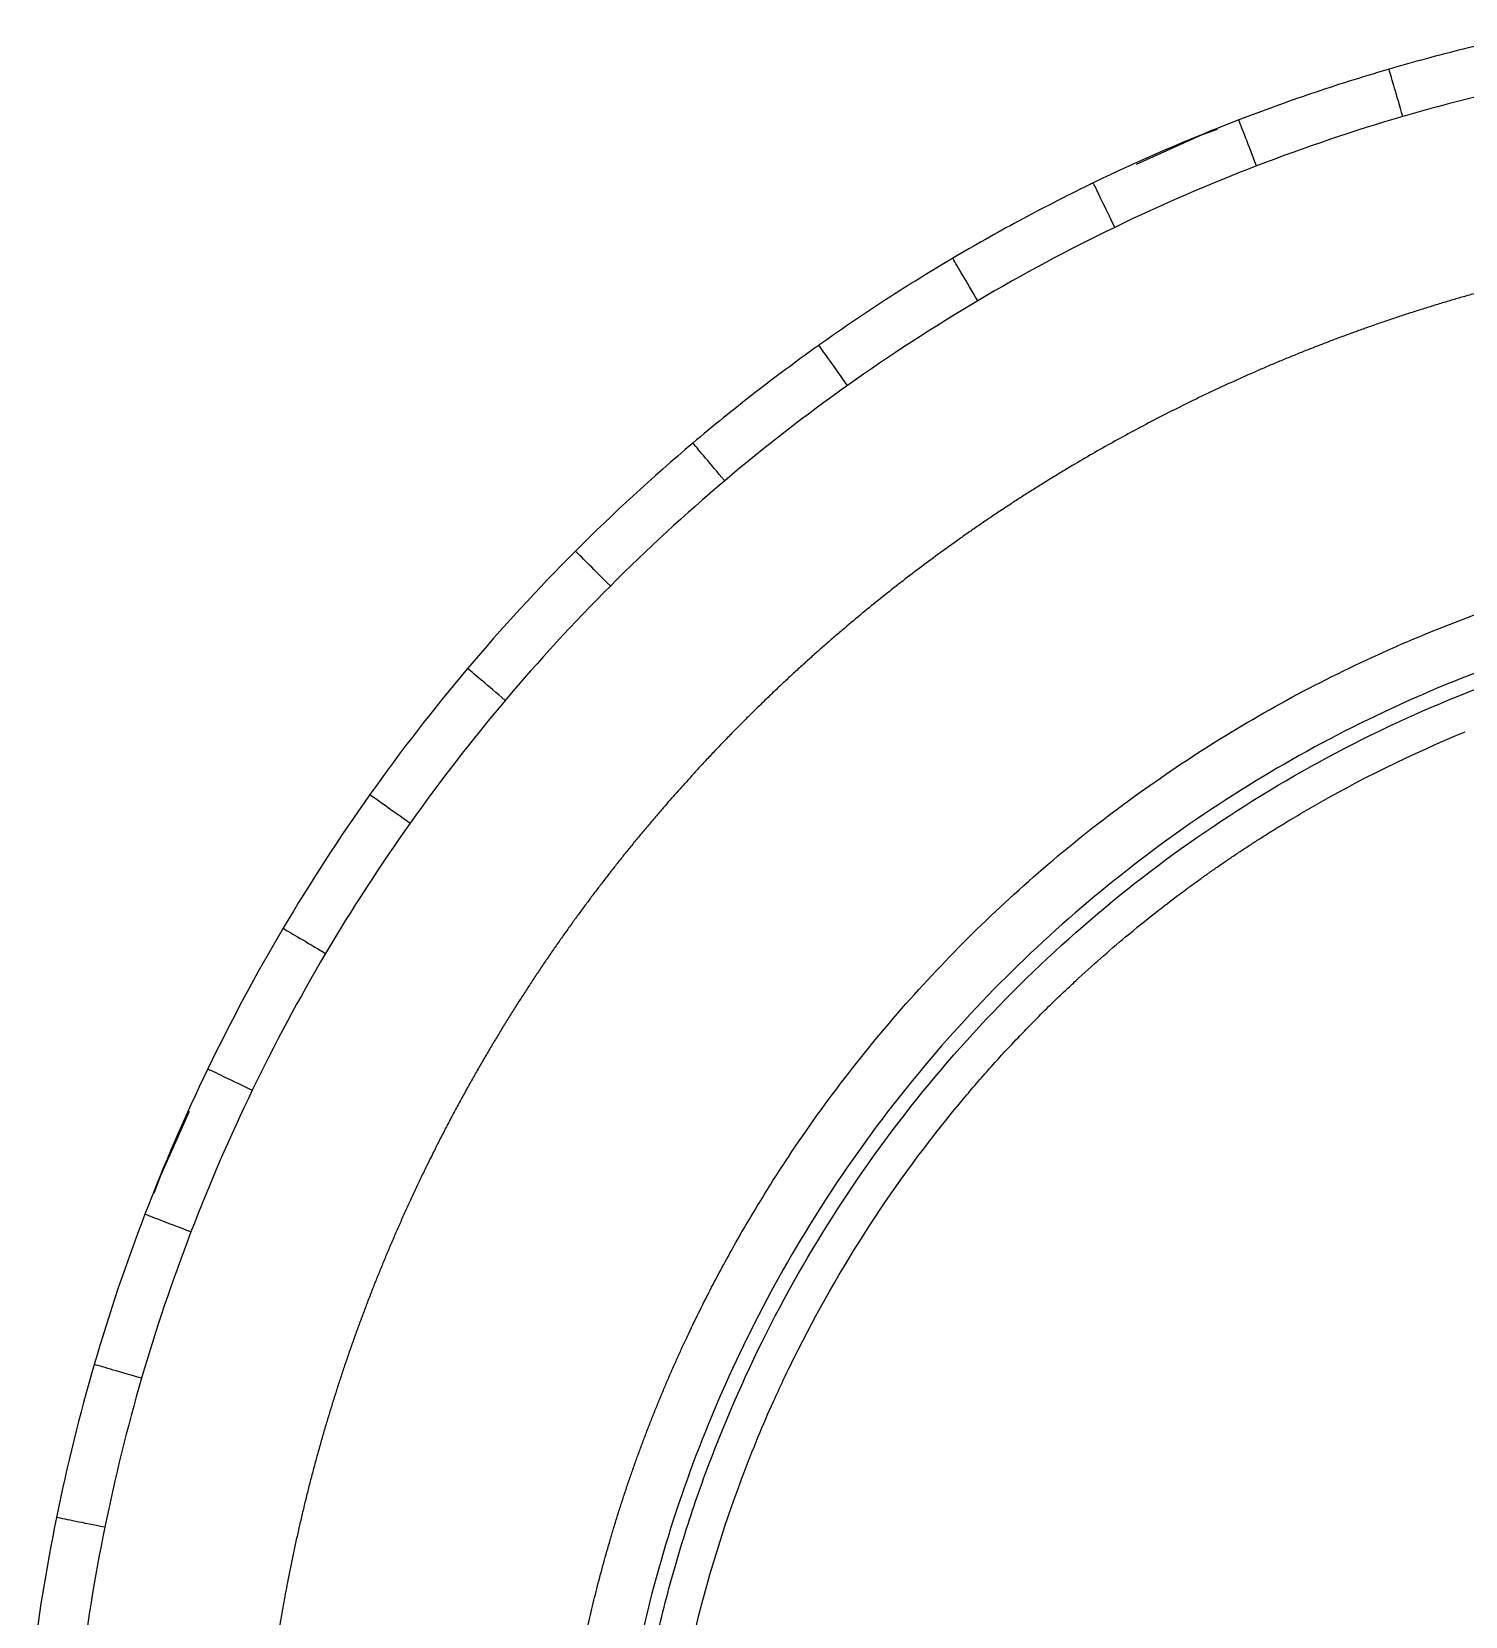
# Model space of a CAD drawing. Extents: x -50 to 28, y -10 to 124.
# Drawn here: x -49.48 to -43.8, y 71.56 to 77.84 of the extents above; entities that cross this region are included whole.
import ezdxf

# ---------------------------------------------------------------- set-up
doc = ezdxf.new("R2010")
doc.units = 0
doc.header["$MEASUREMENT"] = 0
doc.layers.add('GEOMETRY', color=2, linetype='Continuous', lineweight=25)

# ---------------------------------------------------------------- blocks, each defined once
blk = doc.blocks.new('2026 EXCURSION-ENTICE')
at = {"layer": 'GEOMETRY'}
for p, q in [((-33.6195, -1.6111), (-33.3639, -1.4965)), ((-33.3639, -1.4965), (-33.2977, -1.4716)), ((-35.8421, -3.1435), (-35.8431, -3.1444)), ((-37.4884, -5.621), (-37.3733, -5.3643)), ((-37.5135, -5.6883), (-37.4884, -5.621))]:
    blk.add_line(p, q, dxfattribs=at)
for points in [[(-32.0179, -1.0859), (-32.1203, -1.1068), (-32.2223, -1.1299), (-32.3238, -1.1551)], [(-32.3238, -1.1551), (-32.4224, -1.1796), (-32.5205, -1.2061), (-32.618, -1.2345)], [(-32.6264, -1.237), (-32.7267, -1.2663), (-32.8264, -1.2978), (-32.9254, -1.3313)], [(-32.618, -1.2345), (-32.6208, -1.2353), (-32.6236, -1.2361), (-32.6264, -1.237)], [(-31.9724, -1.2762), (-32.1689, -1.3162), (-32.3662, -1.3648), (-32.5632, -1.4222)], [(-32.9254, -1.3313), (-33.0222, -1.3641), (-33.1183, -1.3988), (-33.2136, -1.4354)], [(-33.2203, -1.438), (-33.4136, -1.5125), (-33.6039, -1.5951), (-33.7904, -1.6852)], [(-33.2136, -1.4354), (-33.2158, -1.4363), (-33.2181, -1.4372), (-33.2203, -1.438)], [(-32.5632, -1.4222), (-32.7573, -1.4788), (-32.951, -1.544), (-33.1434, -1.6179)], [(-33.1434, -1.6179), (-33.3324, -1.6906), (-33.5201, -1.7717), (-33.7053, -1.8613)], [(-33.8068, -1.6932), (-33.8542, -1.7162), (-33.9013, -1.7398), (-33.9481, -1.7638)], [(-33.7904, -1.6852), (-33.7959, -1.6879), (-33.8014, -1.6905), (-33.8068, -1.6932)], [(-33.9481, -1.7638), (-33.9948, -1.7877), (-34.0412, -1.8121), (-34.0873, -1.837)], [(-34.0873, -1.837), (-34.1751, -1.8843), (-34.2619, -1.9334), (-34.3477, -1.9841)], [(-33.7053, -1.8613), (-33.889, -1.9501), (-34.0703, -2.0472), (-34.2482, -2.1524)], [(-34.3601, -1.9915), (-34.4498, -2.0448), (-34.5384, -2.0999), (-34.6259, -2.1569)], [(-34.3477, -1.9841), (-34.3518, -1.9866), (-34.356, -1.989), (-34.3601, -1.9915)], [(-34.6259, -2.1569), (-34.7111, -2.2124), (-34.7952, -2.2697), (-34.878, -2.3286)], [(-34.2482, -2.1524), (-34.4241, -2.2565), (-34.5966, -2.3685), (-34.7647, -2.488)], [(-34.8844, -2.3331), (-34.9693, -2.3936), (-35.053, -2.4559), (-35.1354, -2.5199)], [(-34.878, -2.3286), (-34.8801, -2.3301), (-34.8823, -2.3316), (-34.8844, -2.3331)], [(-34.7648, -2.4879), (-34.7916, -2.4502), (-34.8362, -2.3875), (-34.8663, -2.3452), (-34.878, -2.3286)], [(-34.7647, -2.488), (-34.9316, -2.6066), (-35.0942, -2.7327), (-35.2514, -2.8656)], [(-35.1354, -2.5199), (-35.2175, -2.5837), (-35.2983, -2.6492), (-35.3776, -2.7163)], [(-35.3776, -2.7163), (-35.5383, -2.8521), (-35.6934, -2.9947), (-35.8421, -3.1435)], [(-35.2514, -2.8656), (-35.4081, -2.9981), (-35.5595, -3.1373), (-35.7047, -3.2827)], [(-35.8431, -3.1444), (-35.992, -3.2934), (-36.1348, -3.4488), (-36.2707, -3.6097)], [(-35.7048, -3.2826), (-35.7376, -3.2499), (-35.792, -3.1955), (-35.8287, -3.1588), (-35.8431, -3.1444)], [(-35.7047, -3.2827), (-35.8499, -3.4279), (-35.989, -3.5793), (-36.1213, -3.7359)], [(-36.2707, -3.6097), (-36.4066, -3.7706), (-36.5359, -3.9374), (-36.6579, -4.1091)], [(-36.1214, -3.7358), (-36.1567, -3.7059), (-36.2155, -3.6563), (-36.2552, -3.6228), (-36.2707, -3.6097)], [(-36.1213, -3.7359), (-36.2541, -3.893), (-36.38, -4.0555), (-36.4985, -4.2224)], [(-32.9338, -4.1646), (-32.7348, -4.0496), (-32.5282, -3.9479), (-32.3156, -3.8604)], [(-36.6579, -4.1091), (-36.7799, -4.2808), (-36.8948, -4.4578), (-37.002, -4.6391)], [(-36.6579, -4.1091), (-36.6414, -4.1209), (-36.599, -4.1509), (-36.5363, -4.1955), (-36.4985, -4.2223)], [(-36.4985, -4.2224), (-36.6178, -4.3904), (-36.7297, -4.5628), (-36.8336, -4.7387)], [(-33.5425, -4.5763), (-33.513, -4.5532), (-33.4833, -4.5303), (-33.4533, -4.5078)], [(-33.4533, -4.5078), (-33.4438, -4.5007), (-33.4344, -4.4937), (-33.4249, -4.4867)], [(-33.4249, -4.4867), (-33.4192, -4.4825), (-33.4135, -4.4783), (-33.4077, -4.4741)], [(-33.6622, -4.6733), (-33.6228, -4.6404), (-33.5829, -4.6081), (-33.5425, -4.5763)], [(-37.002, -4.6391), (-37.1092, -4.8205), (-37.2089, -5.0065), (-37.3005, -5.1961)], [(-37.002, -4.6391), (-36.9845, -4.6495), (-36.9398, -4.6759), (-36.8736, -4.7151), (-36.8337, -4.7386)], [(-33.8594, -4.8468), (-33.7951, -4.7873), (-33.7294, -4.7294), (-33.6622, -4.6733)], [(-36.8336, -4.7387), (-36.9387, -4.9164), (-37.0357, -5.0976), (-37.1244, -5.2812)], [(-34.0461, -5.0288), (-34.0248, -5.007), (-34.0034, -4.9854), (-33.9818, -4.964)], [(-37.3005, -5.1961), (-37.3916, -5.3847), (-37.4749, -5.5771), (-37.55, -5.7726)], [(-37.3005, -5.1961), (-37.2822, -5.205), (-37.2355, -5.2276), (-37.1662, -5.261), (-37.1245, -5.2812)], [(-37.1244, -5.2812), (-37.2139, -5.4663), (-37.2949, -5.6539), (-37.3675, -5.8427)], [(-34.658, -5.7885), (-34.5477, -5.6214), (-34.4276, -5.4607), (-34.2986, -5.3075)], [(-37.55, -5.7726), (-37.6251, -5.968), (-37.6922, -6.1668), (-37.7508, -6.3678)], [(-37.3676, -5.8427), (-37.4108, -5.8261), (-37.4826, -5.7985), (-37.5311, -5.7799), (-37.55, -5.7726)], [(-34.9593, -6.3078), (-34.8691, -6.1291), (-34.7684, -5.9556), (-34.658, -5.7885)], [(-37.3675, -5.8427), (-37.4413, -6.035), (-37.5065, -6.2286), (-37.563, -6.4225)], [(-35.0193, -6.4302), (-34.9999, -6.3891), (-34.9799, -6.3483), (-34.9593, -6.3078)], [(-37.7508, -6.3678), (-37.809, -6.5676), (-37.859, -6.77), (-37.9005, -6.974)], [(-37.5631, -6.4225), (-37.6075, -6.4095), (-37.6814, -6.388), (-37.7313, -6.3735), (-37.7508, -6.3678)], [(-37.563, -6.4225), (-37.6204, -6.6194), (-37.6689, -6.8166), (-37.7089, -7.013)], [(-35.0581, -6.5142), (-35.0454, -6.4861), (-35.0325, -6.4581), (-35.0193, -6.4302)], [(-35.1184, -6.6539), (-35.099, -6.607), (-35.0789, -6.5604), (-35.0581, -6.5142)], [(-35.1834, -6.8189), (-35.1627, -6.7635), (-35.141, -6.7085), (-35.1184, -6.6539)], [(-35.3716, -7.4342), (-35.3217, -7.2251), (-35.2588, -7.0197), (-35.1834, -6.8189)], [(-37.9005, -6.974), (-37.9416, -7.1755), (-37.9744, -7.3788), (-37.9988, -7.583)], [(-37.709, -7.013), (-37.7544, -7.0037), (-37.8297, -6.9884), (-37.8806, -6.978), (-37.9005, -6.974)], [(-37.7089, -7.013), (-37.7494, -7.2119), (-37.7811, -7.41), (-37.8046, -7.6063)]]:
    blk.add_open_spline(points, degree=3, dxfattribs=at)
for points, knots in [([(-32.5633, -1.4222), (-32.5762, -1.3777), (-32.587, -1.3408), (-32.605, -1.2789), (-32.6123, -1.254), (-32.618, -1.2345)], [0, 0, 0, 0, 0.5, 0.5, 1, 1, 1, 1]), ([(-33.1434, -1.6179), (-33.1601, -1.5747), (-33.1739, -1.5388), (-33.197, -1.4786), (-33.2063, -1.4544), (-33.2136, -1.4354)], [0, 0, 0, 0, 0.5, 0.5, 1, 1, 1, 1]), ([(-33.7053, -1.8612), (-33.7255, -1.8195), (-33.7422, -1.7849), (-33.7703, -1.7269), (-33.7816, -1.7035), (-33.7904, -1.6852)], [0, 0, 0, 0, 0.5, 0.5, 1, 1, 1, 1]), ([(-34.2482, -2.1524), (-34.2718, -2.1125), (-34.2913, -2.0794), (-34.3242, -2.0239), (-34.3374, -2.0016), (-34.3477, -1.9841)], [0, 0, 0, 0, 0.5, 0.5, 1, 1, 1, 1]), ([(-31.8326, -2.016), (-31.8489, -2.0194), (-31.8814, -2.0262), (-31.9302, -2.0368), (-31.9789, -2.0477), (-32.0274, -2.0591), (-32.0759, -2.0708), (-32.1243, -2.0828), (-32.1726, -2.0952), (-32.2208, -2.108), (-32.2689, -2.1212), (-32.317, -2.1347), (-32.3489, -2.144), (-32.3649, -2.1487)], [0, 0, 0, 0, 0.090948, 0.181873, 0.27278, 0.363674, 0.454559, 0.545442, 0.636328, 0.727221, 0.818128, 0.909052, 1, 1, 1, 1]), ([(-32.3649, -2.1487), (-32.3808, -2.1534), (-32.4127, -2.1628), (-32.4605, -2.1775), (-32.5081, -2.1924), (-32.5555, -2.2077), (-32.6029, -2.2234), (-32.6501, -2.2395), (-32.6973, -2.2559), (-32.7443, -2.2726), (-32.7911, -2.2897), (-32.8379, -2.3072), (-32.869, -2.3191), (-32.8845, -2.3251)], [0, 0, 0, 0, 0.090948, 0.1818727, 0.2727792, 0.3636726, 0.4545583, 0.5454414, 0.636327, 0.7272206, 0.8181271, 0.9090518, 1, 1, 1, 1]), ([(36.6428, -38.9849), (36.6428, -38.9538), (36.6428, -38.9209), (36.6428, -38.8518), (36.6428, -38.8157), (36.6428, -38.7044), (36.6428, -38.6259), (36.6429, -38.4716), (36.6429, -38.3959), (36.6429, -38.2918), (36.6429, -38.2586), (36.6429, -38.196), (36.6429, -38.1665), (36.643, -38.1112), (36.643, -38.0854), (36.643, -38.0366), (36.643, -38.0136), (36.643, -37.9686), (36.643, -37.9463), (36.643, -37.9016), (36.643, -37.8792), (36.643, -37.7674), (36.6431, -37.6779), (36.6431, -37.2302), (36.643, -36.8711), (36.6425, -36.1483), (36.642, -35.7846), (36.6407, -35.0531), (36.6397, -34.6853), (36.6362, -33.5784), (36.6327, -32.8363), (36.6258, -31.7329), (36.6232, -31.3667), (36.6174, -30.6389), (36.6143, -30.2773), (36.6073, -29.5579), (36.6036, -29.2001), (36.5954, -28.4845), (36.5909, -28.1267), (36.5766, -27.0538), (36.5657, -26.3392), (36.5282, -24.1982), (36.497, -22.7741), (36.4381, -20.634), (36.4164, -19.92), (36.3801, -18.8478), (36.3674, -18.4902), (36.3408, -17.775), (36.3267, -17.4174), (36.2972, -16.7019), (36.2818, -16.3439), (36.2492, -15.6276), (36.2321, -15.2693), (36.1961, -14.5528), (36.1772, -14.1946), (36.1373, -13.4788), (36.1163, -13.1213), (36.0491, -12.0493), (35.9987, -11.335), (35.8805, -9.9073), (35.8128, -9.1939), (35.7232, -8.3929), (35.713, -8.3039), (35.6975, -8.1705), (35.6923, -8.1261), (35.6818, -8.0371), (35.6765, -7.9925), (35.665, -7.9028), (35.6586, -7.8577), (35.6448, -7.7684), (35.6373, -7.7241), (35.6214, -7.6359), (35.6129, -7.5919), (35.5946, -7.5036), (35.5849, -7.4593), (35.4923, -7.0621), (35.374, -6.7174), (35.0708, -6.0592), (34.8858, -5.7456), (34.4563, -5.1619), (34.2117, -4.8918), (33.673, -4.4064), (33.379, -4.1911), (32.7534, -3.8241), (32.4219, -3.6725), (31.9069, -3.4974), (31.7324, -3.4478), (31.4674, -3.3867), (31.3785, -3.3686), (31.2447, -3.3449), (31.1999, -3.3375), (31.1102, -3.3239), (31.0652, -3.3177), (30.9981, -3.3092), (30.9757, -3.3065), (30.9311, -3.3012), (30.9089, -3.2986), (30.8644, -3.2933), (30.842, -3.2907), (30.7963, -3.2853), (30.7731, -3.2826), (30.702, -3.2744), (30.6528, -3.2687), (30.5544, -3.2576), (30.5054, -3.2521), (30.4346, -3.2442), (30.4114, -3.2416), (30.3659, -3.2366), (30.3436, -3.2342), (30.2768, -3.2269), (30.2323, -3.2221), (30.0987, -3.2078), (30.0097, -3.1985), (29.208, -3.1159), (28.4943, -3.0535), (27.0663, -2.9444), (26.3519, -2.8976), (25.4585, -2.8452), (25.2798, -2.835), (24.9224, -2.8152), (24.7437, -2.8055), (24.2082, -2.7773), (23.8523, -2.7596), (23.1438, -2.7258), (22.7911, -2.7098), (22.0879, -2.6794), (21.7373, -2.665), (21.0356, -2.6375), (20.6844, -2.6244), (19.9793, -2.5993), (19.6253, -2.5873), (18.9141, -2.5644), (18.5568, -2.5535), (17.8413, -2.5327), (17.4836, -2.5228), (16.41, -2.4947), (15.6939, -2.4779), (14.2607, -2.4478), (13.5436, -2.4345), (12.1094, -2.4109), (11.3923, -2.4007), (9.9589, -2.3829), (9.2426, -2.3754), (8.1688, -2.366), (7.8109, -2.3632), (7.2742, -2.3594), (7.0952, -2.3582), (6.734, -2.3559), (6.5517, -2.3549), (6.1823, -2.3529), (5.9953, -2.3519), (5.6165, -2.3502), (5.4248, -2.3494), (4.8447, -2.3471), (4.4512, -2.3459), (3.8632, -2.3443), (3.6676, -2.3438), (3.2794, -2.343), (3.0868, -2.3426), (2.7059, -2.3419), (2.5177, -2.3416), (2.1461, -2.3411), (1.9627, -2.3408), (1.5999, -2.3404), (1.4204, -2.3403), (1.0624, -2.34), (0.8835, -2.3399), (0.3468, -2.3397), (-0.0111, -2.3396), (-1.0845, -2.3399), (-1.8002, -2.3405), (-3.2315, -2.3427), (-3.9472, -2.3443), (-5.3786, -2.3489), (-6.0943, -2.352), (-7.5257, -2.3608), (-8.2412, -2.3663), (-9.6738, -2.3799), (-10.391, -2.3879), (-11.827, -2.4068), (-12.5458, -2.4177), (-13.983, -2.4426), (-14.7013, -2.4566), (-16.1362, -2.4882), (-16.8526, -2.5057), (-17.7473, -2.5302), (-17.9261, -2.5352), (-18.2839, -2.5455), (-18.4628, -2.5508), (-18.999, -2.5671), (-19.3554, -2.5785), (-20.0636, -2.6022), (-20.4155, -2.6146), (-21.1159, -2.6406), (-21.4645, -2.6541), (-22.1614, -2.6825), (-22.5098, -2.6974), (-23.2094, -2.7289), (-23.5607, -2.7454), (-24.2677, -2.7804), (-24.6234, -2.7989), (-25.1589, -2.8282), (-25.3376, -2.8382), (-25.695, -2.8589), (-25.8737, -2.8696), (-26.4099, -2.9025), (-26.7676, -2.9259), (-27.4834, -2.9761), (-27.8414, -3.0029), (-28.5569, -3.0608), (-28.9143, -3.0919), (-29.4497, -3.1421), (-29.6281, -3.1595), (-29.8954, -3.1866), (-29.9845, -3.1958), (-30.1181, -3.2099), (-30.1626, -3.2146), (-30.2294, -3.2218), (-30.2518, -3.2242), (-30.2974, -3.2291), (-30.3205, -3.2317), (-30.3913, -3.2394), (-30.4403, -3.2448), (-30.5396, -3.2559), (-30.5898, -3.2616), (-30.6878, -3.2727), (-30.7354, -3.2782), (-30.8272, -3.2889), (-30.8713, -3.2941), (-30.938, -3.302), (-30.9602, -3.3046), (-31.0049, -3.3101), (-31.0274, -3.3129), (-31.0947, -3.3217), (-31.1396, -3.3282), (-31.274, -3.3493), (-31.3632, -3.3657), (-31.8068, -3.4586), (-32.154, -3.5691), (-32.8192, -3.8576), (-33.1371, -4.0356), (-33.7306, -4.4522), (-34.0061, -4.6908), (-34.5034, -5.2184), (-34.7251, -5.5074), (-35.1057, -6.1243), (-35.2647, -6.4521), (-35.4513, -6.9629), (-35.5048, -7.1361), (-35.5721, -7.4008), (-35.5923, -7.4898), (-35.6191, -7.6236), (-35.6274, -7.6682), (-35.6391, -7.7352), (-35.6429, -7.7576), (-35.6501, -7.8023), (-35.6536, -7.8248), (-35.6601, -7.8689), (-35.6632, -7.8904), (-35.669, -7.9335), (-35.6718, -7.9552), (-35.6773, -7.9995), (-35.68, -8.022), (-35.6853, -8.0666), (-35.6879, -8.0888), (-35.701, -8.1998), (-35.7113, -8.2888), (-35.7416, -8.5557), (-35.7611, -8.7338), (-35.8548, -9.6244), (-35.9185, -10.3381), (-36.0299, -11.7663), (-36.0776, -12.4807), (-36.163, -13.9102), (-36.2007, -14.6252), (-36.2697, -16.0552), (-36.3009, -16.7704), (-36.3576, -18.2009), (-36.3831, -18.9162), (-36.4295, -20.3451), (-36.4503, -21.0586), (-36.488, -22.4845), (-36.5049, -23.1969), (-36.5351, -24.6223), (-36.5485, -25.3353), (-36.5723, -26.7631), (-36.5827, -27.478), (-36.5939, -28.3724), (-36.5961, -28.5513), (-36.6003, -28.9091), (-36.6023, -29.088), (-36.608, -29.6253), (-36.6116, -29.9845), (-36.618, -30.7077), (-36.621, -31.0717), (-36.6263, -31.8041), (-36.6286, -32.1726), (-36.6349, -33.2816), (-36.6379, -34.0258), (-36.6409, -35.1326), (-36.6416, -35.4999), (-36.6426, -36.2298), (-36.6429, -36.5923), (-36.6431, -37.3131), (-36.6431, -37.6713), (-36.643, -38.0739), (-36.643, -38.1187), (-36.643, -38.2079), (-36.6429, -38.2521), (-36.6429, -38.3384), (-36.6429, -38.3806), (-36.6429, -38.4626), (-36.6429, -38.5024), (-36.6428, -38.6188), (-36.6428, -38.6921), (-36.6428, -38.8373), (-36.6428, -38.9094), (-36.6428, -38.9849)], [0, 0, 0, 0, 0.000488, 0.000488, 0.000977, 0.000977, 0.001953, 0.001953, 0.00293, 0.00293, 0.003418, 0.003418, 0.003906, 0.003906, 0.004395, 0.004395, 0.004883, 0.004883, 0.005371, 0.005371, 0.005859, 0.005859, 0.007813, 0.007813, 0.015625, 0.015625, 0.023438, 0.023438, 0.03125, 0.03125, 0.046875, 0.046875, 0.054688, 0.054688, 0.0625, 0.0625, 0.070313, 0.070313, 0.078125, 0.078125, 0.09375, 0.09375, 0.125, 0.125, 0.140625, 0.140625, 0.148438, 0.148438, 0.15625, 0.15625, 0.164063, 0.164063, 0.171875, 0.171875, 0.179688, 0.179688, 0.1875, 0.1875, 0.203125, 0.203125, 0.21875, 0.21875, 0.220703, 0.220703, 0.22168, 0.22168, 0.222656, 0.222656, 0.223633, 0.223633, 0.224609, 0.224609, 0.225586, 0.225586, 0.226563, 0.226563, 0.234375, 0.234375, 0.242188, 0.242188, 0.25, 0.25, 0.257813, 0.257813, 0.265625, 0.265625, 0.269531, 0.269531, 0.271484, 0.271484, 0.272461, 0.272461, 0.273438, 0.273438, 0.273926, 0.273926, 0.274414, 0.274414, 0.274902, 0.274902, 0.275391, 0.275391, 0.276367, 0.276367, 0.277344, 0.277344, 0.277832, 0.277832, 0.27832, 0.27832, 0.279297, 0.279297, 0.28125, 0.28125, 0.296875, 0.296875, 0.3125, 0.3125, 0.316406, 0.316406, 0.320313, 0.320313, 0.328125, 0.328125, 0.335938, 0.335938, 0.34375, 0.34375, 0.351563, 0.351563, 0.359375, 0.359375, 0.367188, 0.367188, 0.375, 0.375, 0.390625, 0.390625, 0.40625, 0.40625, 0.421875, 0.421875, 0.4375, 0.4375, 0.445313, 0.445313, 0.449219, 0.449219, 0.453125, 0.453125, 0.457031, 0.457031, 0.460938, 0.460938, 0.46875, 0.46875, 0.472656, 0.472656, 0.476563, 0.476563, 0.480469, 0.480469, 0.484375, 0.484375, 0.488281, 0.488281, 0.492188, 0.492188, 0.5, 0.5, 0.515625, 0.515625, 0.53125, 0.53125, 0.546875, 0.546875, 0.5625, 0.5625, 0.578125, 0.578125, 0.59375, 0.59375, 0.609375, 0.609375, 0.625, 0.625, 0.628906, 0.628906, 0.632813, 0.632813, 0.640625, 0.640625, 0.648438, 0.648438, 0.65625, 0.65625, 0.664063, 0.664063, 0.671875, 0.671875, 0.679688, 0.679688, 0.683594, 0.683594, 0.6875, 0.6875, 0.695313, 0.695313, 0.703125, 0.703125, 0.710938, 0.710938, 0.714844, 0.714844, 0.716797, 0.716797, 0.717773, 0.717773, 0.718262, 0.718262, 0.71875, 0.71875, 0.719727, 0.719727, 0.720703, 0.720703, 0.72168, 0.72168, 0.722656, 0.722656, 0.723145, 0.723145, 0.723633, 0.723633, 0.724609, 0.724609, 0.726563, 0.726563, 0.734375, 0.734375, 0.742188, 0.742188, 0.75, 0.75, 0.757813, 0.757813, 0.765625, 0.765625, 0.769531, 0.769531, 0.771484, 0.771484, 0.772461, 0.772461, 0.772949, 0.772949, 0.773438, 0.773438, 0.773926, 0.773926, 0.774414, 0.774414, 0.774902, 0.774902, 0.775391, 0.775391, 0.777344, 0.777344, 0.78125, 0.78125, 0.796875, 0.796875, 0.8125, 0.8125, 0.828125, 0.828125, 0.84375, 0.84375, 0.859375, 0.859375, 0.875, 0.875, 0.890625, 0.890625, 0.90625, 0.90625, 0.921875, 0.921875, 0.925781, 0.925781, 0.929688, 0.929688, 0.9375, 0.9375, 0.945313, 0.945313, 0.953125, 0.953125, 0.96875, 0.96875, 0.976563, 0.976563, 0.984375, 0.984375, 0.992188, 0.992188, 0.993164, 0.993164, 0.994141, 0.994141, 0.995117, 0.995117, 0.996094, 0.996094, 0.998047, 0.998047, 1, 1, 1, 1]), ([(-32.8845, -2.3251), (-32.8999, -2.3311), (-32.9308, -2.3431), (-32.977, -2.3615), (-33.023, -2.3803), (-33.0688, -2.3994), (-33.1146, -2.4189), (-33.1601, -2.4387), (-33.2055, -2.4589), (-33.2508, -2.4794), (-33.2959, -2.5002), (-33.3409, -2.5214), (-33.3985, -2.5491), (-33.4686, -2.5837), (-33.5509, -2.6258), (-33.6325, -2.669), (-33.7136, -2.7134), (-33.794, -2.7588), (-33.8472, -2.79), (-33.8737, -2.8057)], [0, 0, 0, 0, 0.045153, 0.0902949, 0.1354281, 0.1805552, 0.2256788, 0.2708015, 0.3159258, 0.3610542, 0.4061894, 0.4513339, 0.4964902, 0.5804332, 0.6643443, 0.7482401, 0.832137, 0.9160515, 1, 1, 1, 1]), ([(-35.2514, -2.8656), (-35.2813, -2.8302), (-35.3062, -2.8008), (-35.3478, -2.7516), (-35.3645, -2.7318), (-35.3776, -2.7163)], [0, 0, 0, 0, 0.5, 0.5, 1, 1, 1, 1]), ([(-33.8737, -2.8057), (-33.888, -2.8142), (-33.9165, -2.8312), (-33.959, -2.8571), (-34.0013, -2.8833), (-34.0434, -2.9098), (-34.0853, -2.9367), (-34.127, -2.9638), (-34.1685, -2.9913), (-34.2098, -3.0191), (-34.2509, -3.0472), (-34.2918, -3.0756), (-34.3439, -3.1124), (-34.4071, -3.158), (-34.4808, -3.2128), (-34.5538, -3.2687), (-34.6259, -3.3256), (-34.6973, -3.3834), (-34.7443, -3.4228), (-34.7677, -3.4425)], [0, 0, 0, 0, 0.045314, 0.090617, 0.135911, 0.1812, 0.226484, 0.271768, 0.317053, 0.362343, 0.407639, 0.452945, 0.498262, 0.581909, 0.665525, 0.749126, 0.832728, 0.916347, 1, 1, 1, 1]), ([(-36.1408, -14.6533), (-36.1199, -14.2482), (-36.0979, -13.8431), (-36.0508, -13.0332), (-36.0257, -12.6284), (-35.9444, -11.4143), (-35.882, -10.6052), (-35.7694, -9.3933), (-35.7287, -8.9896), (-35.6731, -8.4856), (-35.6617, -8.3848), (-35.6443, -8.2337), (-35.6384, -8.1833), (-35.6296, -8.1079), (-35.6266, -8.0827), (-35.6206, -8.0323), (-35.6176, -8.0069), (-35.6114, -7.9571), (-35.6082, -7.933), (-35.6016, -7.8847), (-35.5981, -7.8604), (-35.5905, -7.8104), (-35.5864, -7.7853), (-35.5781, -7.7351), (-35.5737, -7.7101), (-35.551, -7.585), (-35.5298, -7.485), (-35.4818, -7.2865), (-35.4549, -7.1882), (-35.3958, -6.9937), (-35.3635, -6.8974), (-35.2583, -6.6114), (-35.1772, -6.4247), (-34.9028, -5.8807), (-34.678, -5.5393), (-34.2867, -5.0721), (-34.1473, -4.9239), (-33.8524, -4.6444), (-33.6969, -4.5131), (-33.2093, -4.1474), (-32.8561, -3.9412), (-32.298, -3.6962), (-32.1073, -3.6252), (-31.719, -3.5056), (-31.5213, -3.457), (-31.2716, -3.4105), (-31.2216, -3.4019), (-31.1211, -3.3862), (-31.0709, -3.3791), (-30.9701, -3.3663), (-30.9198, -3.3604), (-30.8442, -3.3515), (-30.819, -3.3486), (-30.7676, -3.3425), (-30.7414, -3.3395), (-30.6611, -3.3302), (-30.6051, -3.3239), (-30.4924, -3.3112), (-30.4357, -3.3048), (-30.3539, -3.2958), (-30.3271, -3.2929), (-30.2746, -3.2872), (-30.249, -3.2844), (-30.1982, -3.2789), (-30.1731, -3.2763), (-30.1227, -3.2709), (-30.0975, -3.2682), (-29.6688, -3.2231), (-29.2648, -3.1842), (-28.4554, -3.1124), (-28.0501, -3.0795), (-27.2392, -3.0185), (-26.8337, -2.9906), (-26.0233, -2.9384), (-25.6184, -2.9143), (-25.2135, -2.8916)], [0, 0, 0, 0, 0.0625, 0.0625, 0.125, 0.125, 0.25, 0.25, 0.3125, 0.3125, 0.328125, 0.328125, 0.335937, 0.335937, 0.339844, 0.339844, 0.34375, 0.34375, 0.347656, 0.347656, 0.351562, 0.351562, 0.355469, 0.355469, 0.359375, 0.359375, 0.375, 0.375, 0.390625, 0.390625, 0.40625, 0.40625, 0.4375, 0.4375, 0.5, 0.5, 0.53125, 0.53125, 0.5625, 0.5625, 0.625, 0.625, 0.65625, 0.65625, 0.6875, 0.6875, 0.695313, 0.695313, 0.703125, 0.703125, 0.710938, 0.710938, 0.714844, 0.714844, 0.71875, 0.71875, 0.726563, 0.726563, 0.734375, 0.734375, 0.738281, 0.738281, 0.742188, 0.742188, 0.746094, 0.746094, 0.75, 0.75, 0.8125, 0.8125, 0.875, 0.875, 0.9375, 0.9375, 1, 1, 1, 1]), ([(-35.692, -7.0176), (-35.6873, -7.0023), (-35.6779, -6.9716), (-35.6634, -6.9258), (-35.6485, -6.8801), (-35.6332, -6.8346), (-35.6175, -6.7892), (-35.6015, -6.7439), (-35.5851, -6.6988), (-35.5682, -6.6539), (-35.551, -6.6091), (-35.5334, -6.5645), (-35.5154, -6.52), (-35.4971, -6.4756), (-35.4783, -6.4314), (-35.4592, -6.3874), (-35.4397, -6.3435), (-35.4198, -6.2997), (-35.3775, -6.209), (-35.3102, -6.0725), (-35.2133, -5.8929), (-35.1099, -5.717), (-34.9636, -5.4876), (-34.765, -5.2111), (-34.503, -4.8977), (-34.2189, -4.6042), (-33.914, -4.3324), (-33.5901, -4.0835), (-33.2488, -3.859), (-32.8921, -3.6601), (-32.5217, -3.4878), (-32.1398, -3.3429), (-31.7482, -3.2264), (-31.4156, -3.1534), (-31.1805, -3.1151), (-31.0461, -3.0971), (-30.979, -3.0891), (-30.9458, -3.0852)], [0, 0, 0, 0, 0.007367, 0.014731, 0.02209, 0.029447, 0.036801, 0.044153, 0.051503, 0.058853, 0.066202, 0.073551, 0.080902, 0.088253, 0.095606, 0.102962, 0.11032, 0.117682, 0.125048, 0.156329, 0.187566, 0.2188, 0.250073, 0.312575, 0.375081, 0.437593, 0.500103, 0.562608, 0.625122, 0.687626, 0.750141, 0.812652, 0.875167, 0.937686, 0.968966, 0.984602, 1, 1, 1, 1]), ([(-34.7677, -3.4425), (-34.7804, -3.4533), (-34.8058, -3.4749), (-34.8436, -3.5076), (-34.8811, -3.5405), (-34.9184, -3.5738), (-34.9554, -3.6073), (-34.9921, -3.6412), (-35.0286, -3.6752), (-35.0648, -3.7096), (-35.1008, -3.7443), (-35.1365, -3.7792), (-35.1602, -3.8027), (-35.172, -3.8144)], [0, 0, 0, 0, 0.090948, 0.1818726, 0.272779, 0.3636724, 0.454558, 0.5454411, 0.6363267, 0.7272203, 0.8181268, 0.9090517, 1, 1, 1, 1]), ([(-35.172, -3.8144), (-35.1844, -3.8269), (-35.2092, -3.8518), (-35.246, -3.8896), (-35.2826, -3.9277), (-35.3188, -3.966), (-35.3548, -4.0046), (-35.3785, -4.0306), (-35.3903, -4.0436)], [0, 0, 0, 0, 0.166684, 0.333348, 0.5, 0.666652, 0.833316, 1, 1, 1, 1]), ([(-35.3903, -4.0436), (-35.3991, -4.0533), (-35.4166, -4.0726), (-35.4427, -4.1019), (-35.4686, -4.1312), (-35.4857, -4.1509), (-35.4943, -4.1608)], [0, 0, 0, 0, 0.250004, 0.5, 0.749995, 1, 1, 1, 1]), ([(-35.4943, -4.1608), (-35.5049, -4.1732), (-35.5262, -4.1979), (-35.5578, -4.2352), (-35.5892, -4.2727), (-35.6202, -4.3105), (-35.6509, -4.3485), (-35.6813, -4.3867), (-35.7114, -4.425), (-35.7313, -4.4508), (-35.7412, -4.4637)], [0, 0, 0, 0, 0.125229, 0.250378, 0.375455, 0.500467, 0.62542, 0.750322, 0.875179, 1, 1, 1, 1]), ([(-33.4077, -4.4741), (-33.3957, -4.4654), (-33.3718, -4.4479), (-33.3357, -4.4222), (-33.2996, -4.3968), (-33.2633, -4.3718), (-33.227, -4.3472), (-33.1906, -4.3231), (-33.1541, -4.2993), (-33.1175, -4.2759), (-33.0809, -4.2528), (-33.0442, -4.2302), (-33.0075, -4.208), (-32.9707, -4.1861), (-32.9461, -4.1718), (-32.9338, -4.1646)], [0, 0, 0, 0, 0.078543, 0.156816, 0.234819, 0.312552, 0.390015, 0.467208, 0.544131, 0.620784, 0.697167, 0.77328, 0.849124, 0.924697, 1, 1, 1, 1]), ([(-35.7412, -4.4637), (-35.7507, -4.4761), (-35.7697, -4.501), (-35.7978, -4.5385), (-35.8256, -4.5762), (-35.8532, -4.6142), (-35.8714, -4.6396), (-35.8805, -4.6523)], [0, 0, 0, 0, 0.200011, 0.400006, 0.599996, 0.79999, 1, 1, 1, 1]), ([(-35.8805, -4.6523), (-35.8901, -4.6659), (-35.9093, -4.693), (-35.9378, -4.7339), (-35.9659, -4.7751), (-35.9937, -4.8164), (-36.0212, -4.858), (-36.0484, -4.8998), (-36.0753, -4.9417), (-36.1019, -4.9839), (-36.1281, -5.0263), (-36.154, -5.0689), (-36.1711, -5.0974), (-36.1796, -5.1117)], [0, 0, 0, 0, 0.090948, 0.181873, 0.272779, 0.363673, 0.454559, 0.545442, 0.636328, 0.727221, 0.818128, 0.909052, 1, 1, 1, 1]), ([(-33.9818, -4.964), (-33.9722, -4.9545), (-33.9538, -4.9364), (-33.9271, -4.9106), (-33.9026, -4.8872), (-33.8803, -4.8662), (-33.8661, -4.853), (-33.8594, -4.8468)], [0, 0, 0, 0, 0.238318, 0.457478, 0.657479, 0.83832, 1, 1, 1, 1]), ([(-34.2986, -5.3075), (-34.29, -5.2973), (-34.2727, -5.2769), (-34.2466, -5.2466), (-34.2202, -5.2165), (-34.1936, -5.1865), (-34.1583, -5.1474), (-34.1095, -5.0945), (-34.0688, -5.0523), (-34.0461, -5.0288)], [0, 0, 0, 0, 0.106432, 0.212865, 0.3193, 0.425737, 0.532176, 0.73956, 1, 1, 1, 1]), ([(-36.1796, -5.1117), (-36.1885, -5.1267), (-36.2062, -5.1568), (-36.2324, -5.2022), (-36.2582, -5.2477), (-36.2837, -5.2934), (-36.3088, -5.3394), (-36.3335, -5.3855), (-36.3579, -5.4319), (-36.3819, -5.4784), (-36.3976, -5.5096), (-36.4055, -5.5252)], [0, 0, 0, 0, 0.111144, 0.222263, 0.333365, 0.444456, 0.555544, 0.666635, 0.777737, 0.888856, 1, 1, 1, 1]), ([(-36.4055, -5.5252), (-36.4114, -5.5371), (-36.4232, -5.5609), (-36.4348, -5.5847), (-36.4407, -5.5967)], [0, 0, 0, 0, 0.500001, 1, 1, 1, 1]), ([(-36.4407, -5.5967), (-36.4479, -5.6118), (-36.4625, -5.642), (-36.484, -5.6875), (-36.5051, -5.7331), (-36.5258, -5.7789), (-36.5462, -5.8249), (-36.5663, -5.871), (-36.586, -5.9172), (-36.6053, -5.9636), (-36.6243, -6.0102), (-36.643, -6.0569), (-36.6612, -6.1037), (-36.6792, -6.1507), (-36.6908, -6.1822), (-36.6967, -6.1979)], [0, 0, 0, 0, 0.076972, 0.15392, 0.230848, 0.30776, 0.38466, 0.461554, 0.538446, 0.61534, 0.692241, 0.769153, 0.84608, 0.923028, 1, 1, 1, 1]), ([(-36.6967, -6.1979), (-36.7025, -6.2138), (-36.7142, -6.2457), (-36.7312, -6.2936), (-36.7479, -6.3417), (-36.7642, -6.3899), (-36.7801, -6.4382), (-36.7957, -6.4866), (-36.8108, -6.5352), (-36.8257, -6.5839), (-36.8401, -6.6326), (-36.8541, -6.6815), (-36.8678, -6.7306), (-36.8767, -6.7633), (-36.8811, -6.7797)], [0, 0, 0, 0, 0.083379, 0.166733, 0.250067, 0.333386, 0.416695, 0.5, 0.583304, 0.666613, 0.749933, 0.833267, 0.916621, 1, 1, 1, 1]), ([(-36.8811, -6.7797), (-36.8856, -6.7967), (-36.8946, -6.8308), (-36.9076, -6.882), (-36.9202, -6.9333), (-36.9323, -6.9847), (-36.9441, -7.0362), (-36.9555, -7.0877), (-36.9664, -7.1394), (-36.977, -7.1912), (-36.9895, -7.2555), (-37.0037, -7.3325), (-37.0189, -7.4225), (-37.0329, -7.5131), (-37.0459, -7.6043), (-37.0534, -7.6654), (-37.0572, -7.696)], [0, 0, 0, 0, 0.056579, 0.113147, 0.169705, 0.226259, 0.282812, 0.339367, 0.395927, 0.452498, 0.509081, 0.606403, 0.704137, 0.802302, 0.900917, 1, 1, 1, 1]), ([(-35.8611, -7.7531), (-35.8586, -7.7375), (-35.8536, -7.7064), (-35.8455, -7.6599), (-35.8371, -7.6134), (-35.8282, -7.567), (-35.819, -7.5207), (-35.8094, -7.4746), (-35.7994, -7.4285), (-35.7891, -7.3824), (-35.7783, -7.3365), (-35.7671, -7.2907), (-35.7556, -7.2449), (-35.7436, -7.1993), (-35.7313, -7.1537), (-35.7186, -7.1083), (-35.7055, -7.0629), (-35.6965, -7.0327), (-35.692, -7.0176)], [0, 0, 0, 0, 0.062582, 0.125132, 0.187654, 0.250154, 0.312635, 0.375103, 0.437561, 0.500014, 0.562467, 0.624924, 0.687389, 0.749868, 0.812363, 0.874881, 0.937425, 1, 1, 1, 1])]:
    blk.add_open_spline(points, degree=3, knots=knots, dxfattribs=at)

msp = doc.modelspace()

# ---------------------------------------------------------------- block references
msp.add_blockref('2026 EXCURSION-ENTICE', (-11.4819, 78.9272))

doc.saveas('drawing.dxf')
